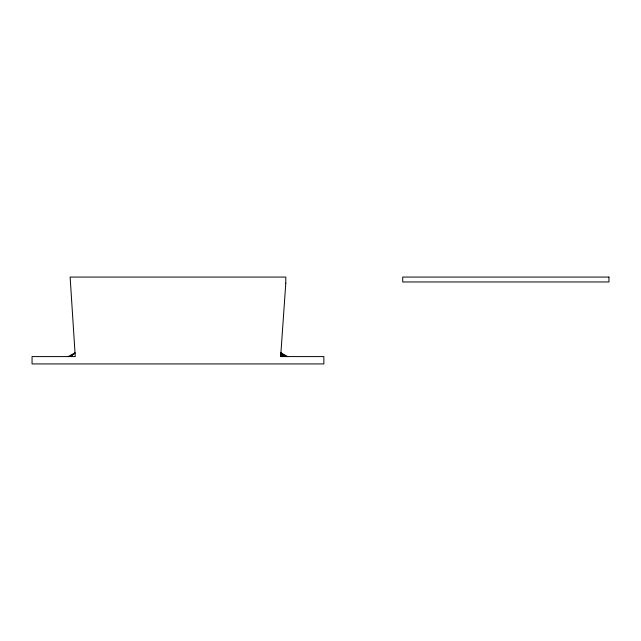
<?xml version="1.0" encoding="UTF-8"?>
<svg xmlns="http://www.w3.org/2000/svg" width="641" height="641" viewBox="0 0 641 641"><rect width="100%" height="100%" fill="white"/><g stroke="black" fill="none" stroke-linecap="round" stroke-linejoin="round"><path stroke-width="0.96" d="M70.855 356.588L75.005 352.943L68.098 356.588M69.893 356.588L75.005 352.943M287.809 356.588L280.91 352.943L281.022 356.588M286.014 356.588L280.91 352.943L282.825 356.588M284.548 356.588L280.91 352.943L283.378 356.588M285.79 283.186L280.654 356.588L323.857 356.588L323.857 363.928L32.05 363.928L32.05 356.588L75.261 356.588L70.125 277.072L285.79 277.072L285.79 283.186M608.95 277.072L402.716 277.072L402.716 281.96L608.95 281.96L608.95 277.072"/></g></svg>
